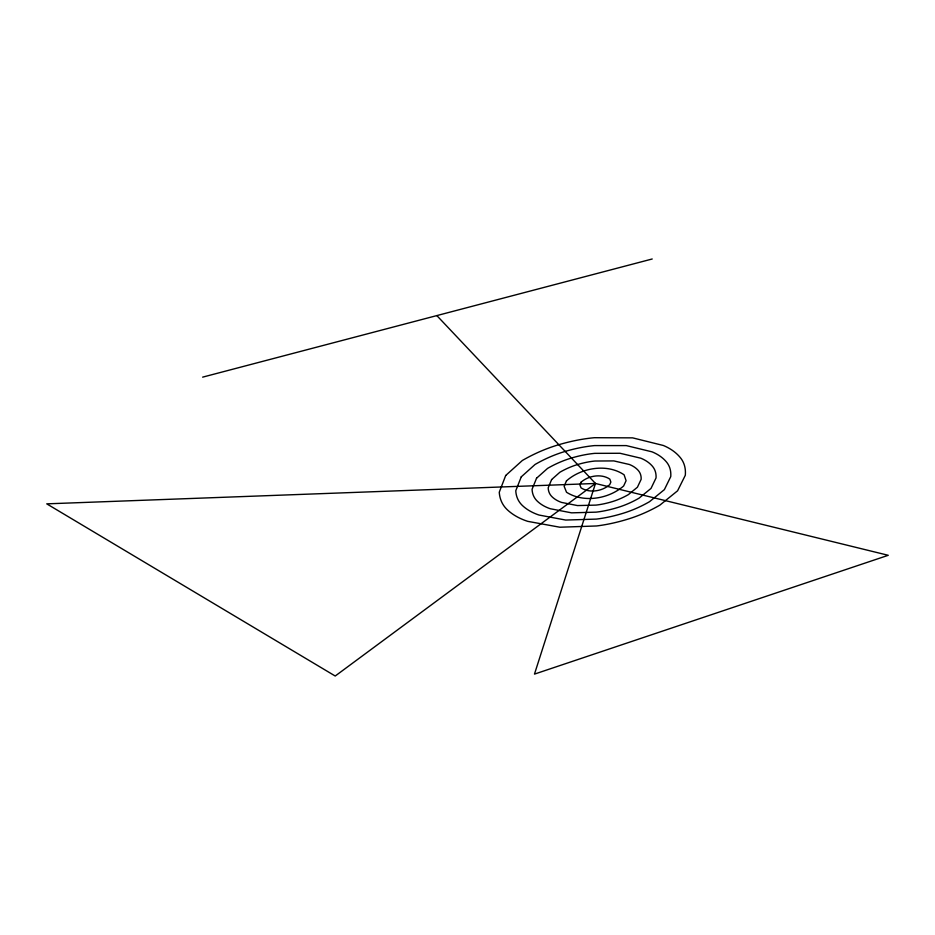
<?xml version="1.0" encoding="UTF-8"?>
<svg xmlns="http://www.w3.org/2000/svg" width="935" height="935" viewBox="0 0 935 935"><rect width="100%" height="100%" fill="white"/><g stroke="black" fill="none" stroke-linecap="round" stroke-linejoin="round"><path stroke-width="1.4" d="M595.478 483.477L534.469 674.112L888.25 555.297L595.478 483.477L46.75 503.848L335.209 676.017L595.478 483.477L436.844 315.598M202.638 377.144L652.221 258.983M505.706 475.483L499.267 492.231A87.376 46.68 -28.9 0 0 507.67 510.101A137.714 73.807 -30 0 0 527.772 521.356L559.878 527.223L596.507 525.973A136.101 71.948 -30.3 0 0 628.869 518.832A84.816 43.84 -29.9 0 0 659.829 505.169L677.583 490.805L685.297 475.307A83.379 42.496 -29 0 0 680.411 457.729A130.21 66.245 -28.1 0 0 663.371 445.492L632.598 437.86L594.356 437.709A131.777 67.834 -27.7 0 0 558.826 444.698A91.011 47.732 -28 0 0 522.361 460.476L505.706 475.483M521.251 476.862L515.781 490.735A72.498 38.569 -28.9 0 0 522.501 505.601A114.117 60.857 -29.8 0 0 539.039 515.045L565.71 520.059L596.343 519.1A113.006 59.595 -30.1 0 0 623.516 513.151A70.721 36.617 -29.7 0 0 649.521 501.698L664.388 489.624L670.746 476.628A69.728 35.67 -29 0 0 666.445 461.96A108.927 55.621 -28.2 0 0 652.046 451.839L626.298 445.598L594.555 445.586A110.014 56.743 -27.9 0 0 565.184 451.418A75.758 39.691 -28.2 0 0 535.065 464.473L521.251 476.862M536.55 478.229L532.085 489.25A57.76 30.598 -28.9 0 0 537.263 501.125A90.8 48.199 -29.6 0 0 550.318 508.745L571.577 512.847L596.168 512.146A90.099 47.393 -29.9 0 0 618.07 507.401A56.626 29.347 -29.6 0 0 639.061 498.168L651.005 488.432L656.031 477.972A55.983 28.74 -29 0 0 652.408 466.226A87.481 44.857 -28.4 0 0 640.72 458.173L620.045 453.276L594.742 453.358A88.182 45.57 -28.1 0 0 571.437 458.033A60.553 31.685 -28.3 0 0 547.559 468.4L536.55 478.229M551.615 479.573L548.214 487.778A43.139 22.756 -28.9 0 0 551.942 496.672A67.752 35.787 -29.5 0 0 561.596 502.434L577.491 505.578L596.004 505.11A67.355 35.343 -29.6 0 0 612.554 501.557A42.507 22.066 -29.4 0 0 628.425 494.58L637.425 487.217L641.141 479.328A42.145 21.715 -29 0 0 638.289 470.504A65.882 33.917 -28.5 0 0 629.395 464.496L613.839 460.908L594.929 461.025A66.28 34.326 -28.3 0 0 577.585 464.543A45.371 23.714 -28.5 0 0 559.843 472.268L551.615 479.573M566.458 480.894L564.144 486.329L566.528 492.254C583.685 503.17 608.65 498.963 623.645 485.99L626.088 480.695L624.101 474.805C607.096 463.269 581.348 467.652 566.458 480.894M581.067 482.191L579.899 484.891L581.044 487.86C589.611 493.399 602.163 491.261 609.667 484.739L610.871 482.074L609.83 479.129C601.31 473.449 588.524 475.611 581.067 482.191"/></g></svg>
